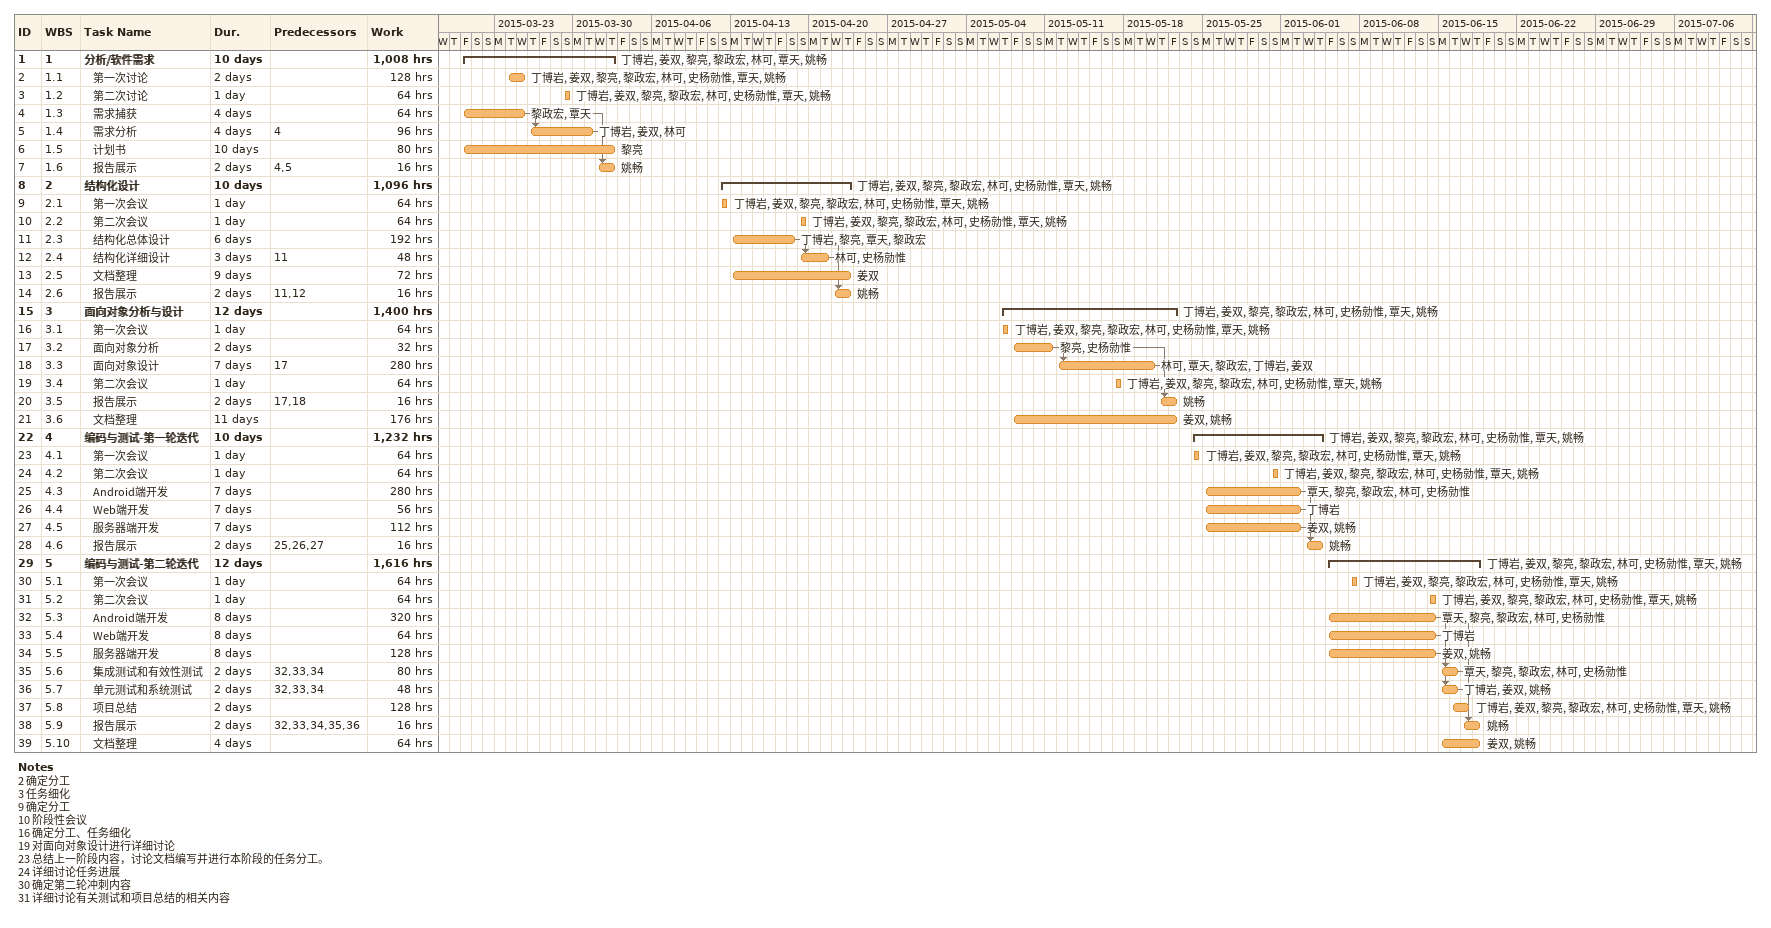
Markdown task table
| ID | WBS | Task | Duration | Start | Finish | Predecessors | Resources | Work (h) |
|---|---|---|---|---|---|---|---|---|
| 1 | 1 | **分析/软件需求** | 10d | 2015-03-20 | 2015-04-02 |  | 丁博岩, 姜双, 黎亮, 黎政宏, 林可, 覃天, 姚畅 | 1008 |
| 2 | 1.1 | 第一次讨论 | 2d | 2015-03-24 | 2015-03-25 |  | 丁博岩, 姜双, 黎亮, 黎政宏, 林可, 史杨勍惟, 覃天, 姚畅 | 128 |
| 3 | 1.2 | 第二次讨论 | 1d | 2015-03-29 | 2015-03-29 |  | 丁博岩, 姜双, 黎亮, 黎政宏, 林可, 史杨勍惟, 覃天, 姚畅 | 64 |
| 4 | 1.3 | 需求捕获 | 4d | 2015-03-20 | 2015-03-25 |  | 黎政宏, 覃天 | 64 |
| 5 | 1.4 | 需求分析 | 4d | 2015-03-26 | 2015-03-31 | 4 | 丁博岩, 姜双, 林可 | 96 |
| 6 | 1.5 | 计划书 | 10d | 2015-03-20 | 2015-04-02 |  | 黎亮 | 80 |
| 7 | 1.6 | 报告展示 | 2d | 2015-04-01 | 2015-04-02 | 4, 5 | 姚畅 | 16 |
| 8 | 2 | **结构化设计** | 10d | 2015-04-12 | 2015-04-23 |  | 丁博岩, 姜双, 黎亮, 黎政宏, 林可, 史杨勍惟, 覃天, 姚畅 | 1096 |
| 9 | 2.1 | 第一次会议 | 1d | 2015-04-12 | 2015-04-12 |  | 丁博岩, 姜双, 黎亮, 黎政宏, 林可, 史杨勍惟, 覃天, 姚畅 | 64 |
| 10 | 2.2 | 第二次会议 | 1d | 2015-04-19 | 2015-04-19 |  | 丁博岩, 姜双, 黎亮, 黎政宏, 林可, 史杨勍惟, 覃天, 姚畅 | 64 |
| 11 | 2.3 | 结构化总体设计 | 6d | 2015-04-13 | 2015-04-18 |  | 丁博岩, 黎亮, 覃天, 黎政宏 | 192 |
| 12 | 2.4 | 结构化详细设计 | 3d | 2015-04-19 | 2015-04-21 | 11 | 林可, 史杨勍惟 | 48 |
| 13 | 2.5 | 文档整理 | 9d | 2015-04-13 | 2015-04-23 |  | 姜双 | 72 |
| 14 | 2.6 | 报告展示 | 2d | 2015-04-22 | 2015-04-23 | 11, 12 | 姚畅 | 16 |
| 15 | 3 | **面向对象分析与设计** | 12d | 2015-05-07 | 2015-05-22 |  | 丁博岩, 姜双, 黎亮, 黎政宏, 林可, 史杨勍惟, 覃天, 姚畅 | 1400 |
| 16 | 3.1 | 第一次会议 | 1d | 2015-05-07 | 2015-05-07 |  | 丁博岩, 姜双, 黎亮, 黎政宏, 林可, 史杨勍惟, 覃天, 姚畅 | 64 |
| 17 | 3.2 | 面向对象分析 | 2d | 2015-05-08 | 2015-05-11 |  | 黎亮, 史杨勍惟 | 32 |
| 18 | 3.3 | 面向对象设计 | 7d | 2015-05-12 | 2015-05-20 | 17 | 林可, 覃天, 黎政宏, 丁博岩, 姜双 | 280 |
| 19 | 3.4 | 第二次会议 | 1d | 2015-05-17 | 2015-05-17 |  | 丁博岩, 姜双, 黎亮, 黎政宏, 林可, 史杨勍惟, 覃天, 姚畅 | 64 |
| 20 | 3.5 | 报告展示 | 2d | 2015-05-21 | 2015-05-22 | 17, 18 | 姚畅 | 16 |
| 21 | 3.6 | 文档整理 | 11d | 2015-05-08 | 2015-05-22 |  | 姜双, 姚畅 | 176 |
| 22 | 4 | **编码与测试-第一轮迭代** | 10d | 2015-05-24 | 2015-06-04 |  | 丁博岩, 姜双, 黎亮, 黎政宏, 林可, 史杨勍惟, 覃天, 姚畅 | 1232 |
| 23 | 4.1 | 第一次会议 | 1d | 2015-05-24 | 2015-05-24 |  | 丁博岩, 姜双, 黎亮, 黎政宏, 林可, 史杨勍惟, 覃天, 姚畅 | 64 |
| 24 | 4.2 | 第二次会议 | 1d | 2015-05-31 | 2015-05-31 |  | 丁博岩, 姜双, 黎亮, 黎政宏, 林可, 史杨勍惟, 覃天, 姚畅 | 64 |
| 25 | 4.3 | Android端开发 | 7d | 2015-05-25 | 2015-06-02 |  | 覃天, 黎亮, 黎政宏, 林可, 史杨勍惟 | 280 |
| 26 | 4.4 | Web端开发 | 7d | 2015-05-25 | 2015-06-02 |  | 丁博岩 | 56 |
| 27 | 4.5 | 服务器端开发 | 7d | 2015-05-25 | 2015-06-02 |  | 姜双, 姚畅 | 112 |
| 28 | 4.6 | 报告展示 | 2d | 2015-06-03 | 2015-06-04 | 25, 26, 27 | 姚畅 | 16 |
| 29 | 5 | **编码与测试-第二轮迭代** | 12d | 2015-06-05 | 2015-06-18 |  | 丁博岩, 姜双, 黎亮, 黎政宏, 林可, 史杨勍惟, 覃天, 姚畅 | 1616 |
| 30 | 5.1 | 第一次会议 | 1d | 2015-06-07 | 2015-06-07 |  | 丁博岩, 姜双, 黎亮, 黎政宏, 林可, 史杨勍惟, 覃天, 姚畅 | 64 |
| 31 | 5.2 | 第二次会议 | 1d | 2015-06-14 | 2015-06-14 |  | 丁博岩, 姜双, 黎亮, 黎政宏, 林可, 史杨勍惟, 覃天, 姚畅 | 64 |
| 32 | 5.3 | Android端开发 | 8d | 2015-06-05 | 2015-06-14 |  | 覃天, 黎亮, 黎政宏, 林可, 史杨勍惟 | 320 |
| 33 | 5.4 | Web端开发 | 8d | 2015-06-05 | 2015-06-14 |  | 丁博岩 | 64 |
| 34 | 5.5 | 服务器端开发 | 8d | 2015-06-05 | 2015-06-14 |  | 姜双, 姚畅 | 128 |
| 35 | 5.6 | 集成测试和有效性测试 | 2d | 2015-06-15 | 2015-06-16 | 32, 33, 34 | 覃天, 黎亮, 黎政宏, 林可, 史杨勍惟 | 80 |
| 36 | 5.7 | 单元测试和系统测试 | 2d | 2015-06-15 | 2015-06-16 | 32, 33, 34 | 丁博岩, 姜双, 姚畅 | 48 |
| 37 | 5.8 | 项目总结 | 2d | 2015-06-16 | 2015-06-17 |  | 丁博岩, 姜双, 黎亮, 黎政宏, 林可, 史杨勍惟, 覃天, 姚畅 | 128 |
| 38 | 5.9 | 报告展示 | 2d | 2015-06-17 | 2015-06-18 | 32, 33, 34, 35, 36 | 姚畅 | 16 |
| 39 | 5.10 | 文档整理 | 4d | 2015-06-15 | 2015-06-18 |  | 姜双, 姚畅 | 64 |

Notes
- 2: 确定分工
- 3: 任务细化
- 9: 确定分工
- 10: 阶段性会议
- 16: 确定分工、任务细化
- 19: 对面向对象设计进行详细讨论
- 23: 总结上一阶段内容，讨论文档编写并进行本阶段的任务分工。
- 24: 详细讨论任务进展
- 30: 确定第二轮冲刺内容
- 31: 详细讨论有关测试和项目总结的相关内容
